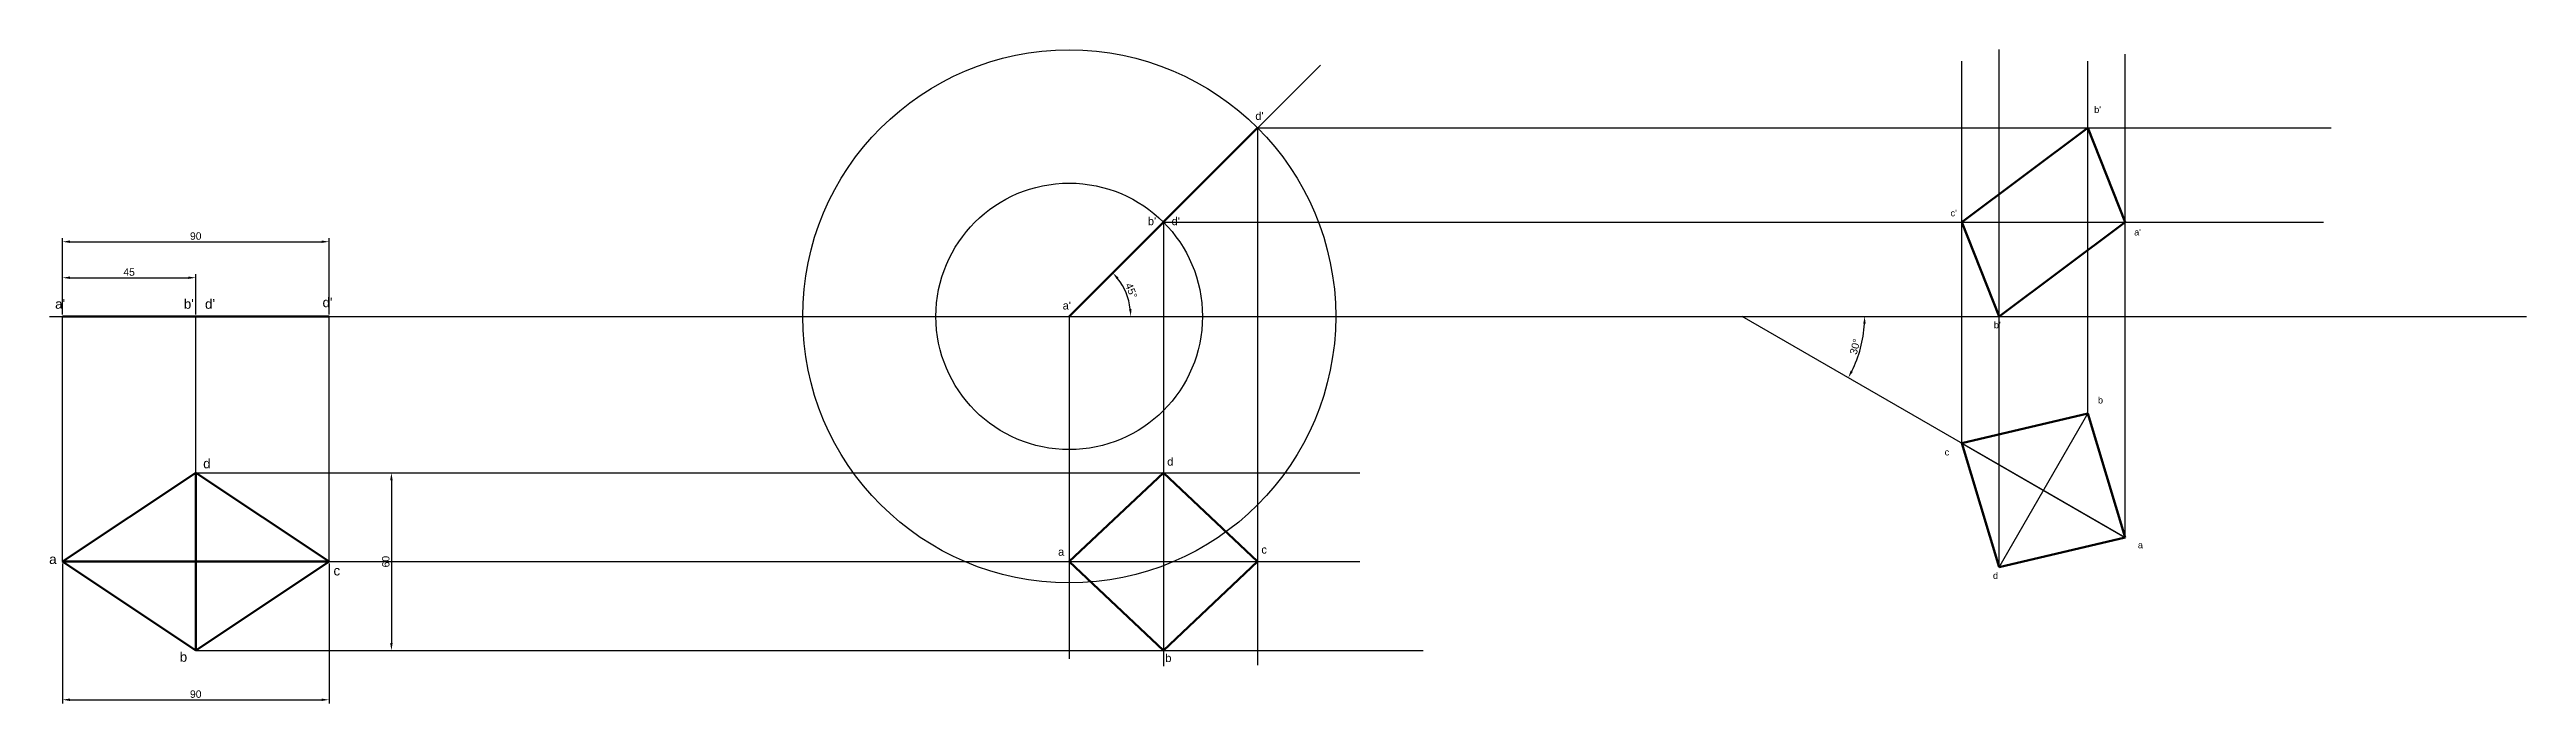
# Model space of a CAD drawing. Header units: millimetres. Extents: x 50 to 2187, y -31 to 190.
# Drawn here: x 1351 to 2187, y -31 to 190 of the extents above; entities that cross this region are included whole.
import ezdxf

# ---------------------------------------------------------------- set-up
doc = ezdxf.new("R2010")
doc.units = ezdxf.units.MM
doc.layers.get('Defpoints').update_dxf_attribs({"color": 90})
doc.layers.add('true', color=7, linetype='Continuous', lineweight=53)
doc.styles.get("Standard").update_dxf_attribs({"font": 'arial.ttf'})
doc.dimstyles.new('ISO-25', dxfattribs={"dimtxt": 2.5, "dimasz": 2.5, "dimexe": 1.25, "dimexo": 0.625, "dimtad": 1, "dimtxsty": 'Standard', "dimcen": 2.5, "dimadec": 0, "dimazin": 0, "dimtfac": 1, "dimtmove": 0, "dimatfit": 3, "dimfxl": 1, "dimarcsym": 0})

# ---------------------------------------------------------------- blocks, each defined once
blk = doc.blocks.new('*D16')
at = {"color": 0, "lineweight": -2, "transparency": 16777216}
for p, q in [((1400.64, 47.35), (1467.34, 47.35)), ((1466.09, 44.85), (1466.09, -10.15)), ((1400.64, -12.65), (1467.34, -12.65))]:
    blk.add_line(p, q, dxfattribs=at)
at = {"color": 0, "transparency": 16777216}
for points in [[(1465.67, 44.85), (1466.51, 44.85), (1466.09, 47.35)], [(1465.67, -10.15), (1466.51, -10.15), (1466.09, -12.65)]]:
    blk.add_solid(points, dxfattribs=at)
at = {"layer": 'Defpoints', "color": 0, "transparency": 16777216}
for p in [(1400.01, 47.35), (1400.01, -12.65), (1466.09, -12.65)]:
    blk.add_point(p, dxfattribs=at)
at = {"color": 0, "transparency": 16777216, "insert": (1464.19, 17.35), "char_height": 2.5, "attachment_point": 5, "rotation": 90}
blk.add_mtext('60', dxfattribs=at)
blk = doc.blocks.new('*D17')
at = {"color": 0, "lineweight": -2, "transparency": 16777216}
for p, q in [((1355.01, 16.72), (1355.01, -30.55)), ((1445.01, 16.72), (1445.01, -30.55)), ((1357.51, -29.3), (1442.51, -29.3))]:
    blk.add_line(p, q, dxfattribs=at)
at = {"color": 0, "transparency": 16777216}
for points in [[(1357.51, -28.88), (1357.51, -29.71), (1355.01, -29.3)], [(1442.51, -28.88), (1442.51, -29.71), (1445.01, -29.3)]]:
    blk.add_solid(points, dxfattribs=at)
at = {"layer": 'Defpoints', "color": 0, "transparency": 16777216}
for p in [(1355.01, 17.35), (1445.01, 17.35), (1445.01, -29.3)]:
    blk.add_point(p, dxfattribs=at)
at = {"color": 0, "transparency": 16777216, "insert": (1400.01, -27.4), "char_height": 2.5, "attachment_point": 5}
blk.add_mtext('90', dxfattribs=at)
blk = doc.blocks.new('*D18')
at = {"color": 0, "lineweight": -2, "transparency": 16777216}
for p, q in [((1355.01, 100.81), (1355.01, 126.65)), ((1445.01, 100.81), (1445.01, 126.65)), ((1357.51, 125.4), (1442.51, 125.4))]:
    blk.add_line(p, q, dxfattribs=at)
at = {"color": 0, "transparency": 16777216}
for points in [[(1357.51, 125.82), (1357.51, 124.99), (1355.01, 125.4)], [(1442.51, 125.82), (1442.51, 124.99), (1445.01, 125.4)]]:
    blk.add_solid(points, dxfattribs=at)
at = {"layer": 'Defpoints', "color": 0, "transparency": 16777216}
for p in [(1445.01, 125.4), (1355.01, 100.18), (1445.01, 100.18)]:
    blk.add_point(p, dxfattribs=at)
at = {"color": 0, "transparency": 16777216, "insert": (1400.01, 127.3), "char_height": 2.5, "attachment_point": 5}
blk.add_mtext('90', dxfattribs=at)
blk = doc.blocks.new('*D19')
at = {"color": 0, "lineweight": -2, "transparency": 16777216}
for p, q in [((1355.01, 100.81), (1355.01, 114.49)), ((1357.51, 113.24), (1397.51, 113.24)), ((1400.01, 100.81), (1400.01, 114.49))]:
    blk.add_line(p, q, dxfattribs=at)
at = {"color": 0, "transparency": 16777216}
for points in [[(1357.51, 113.66), (1357.51, 112.83), (1355.01, 113.24)], [(1397.51, 113.66), (1397.51, 112.83), (1400.01, 113.24)]]:
    blk.add_solid(points, dxfattribs=at)
at = {"layer": 'Defpoints', "color": 0, "transparency": 16777216}
for p in [(1400.01, 113.24), (1355.01, 100.18), (1400.01, 100.18)]:
    blk.add_point(p, dxfattribs=at)
at = {"color": 0, "transparency": 16777216, "insert": (1377.51, 115.14), "char_height": 2.5, "attachment_point": 5}
blk.add_mtext('45', dxfattribs=at)
blk = doc.blocks.new('*D20')
at = {"color": 0, "lineweight": -2, "transparency": 16777216}
blk.add_arc((1694.96, 100.18), 20.79, 6.89367, 38.10633, dxfattribs=at)
at = {"color": 0, "transparency": 16777216}
for points in [[(1711.01, 112.74), (1711.64, 113.29), (1709.67, 114.88)], [(1716.02, 102.7), (1715.19, 102.65), (1715.76, 100.18)]]:
    blk.add_solid(points, dxfattribs=at)
at = {"layer": 'Defpoints', "color": 0, "transparency": 16777216}
for p in [(1758.6, 163.82), (1715.05, 105.56), (1350.64, 100.18), (1694.96, 100.18), (2187.06, 100.18)]:
    blk.add_point(p, dxfattribs=at)
at = {"color": 0, "transparency": 16777216, "insert": (1715.93, 108.87), "char_height": 2.5, "attachment_point": 5, "rotation": 292.5}
blk.add_mtext('45°', dxfattribs=at)
blk = doc.blocks.new('*D25')
at = {"color": 0, "lineweight": -2, "transparency": 16777216}
blk.add_arc((1922.21, 100.18), 41.39, 333.4616, 356.5384, dxfattribs=at)
at = {"color": 0, "transparency": 16777216}
for points in [[(1963.1, 97.7), (1963.94, 97.67), (1963.59, 100.18)], [(1959.6, 81.49), (1958.87, 81.89), (1958.05, 79.49)]]:
    blk.add_solid(points, dxfattribs=at)
at = {"layer": 'Defpoints', "color": 0, "transparency": 16777216}
for p in [(1350.64, 100.18), (1922.21, 100.18), (2187.06, 100.18), (1961.1, 86.03), (2051.53, 25.52)]:
    blk.add_point(p, dxfattribs=at)
at = {"color": 0, "transparency": 16777216, "insert": (1960.35, 89.96), "char_height": 2.5, "attachment_point": 5, "rotation": 75}
blk.add_mtext('30°', dxfattribs=at)

msp = doc.modelspace()

# ---------------------------------------------------------------- linework, layer by layer
for p, q in [((1350.636, 100.183), (2187.065, 100.183)), ((2008.976, 15.447), (2038.976, 67.408)), ((1996.42, 57.337), (2051.533, 25.518)), ((1726.785, 47.35), (1726.785, -12.65)), ((2051.533, 25.518), (2051.533, 25.518)), ((1694.965, 17.35), (1758.605, 17.35))]:
    msp.add_line(p, q)
at = {"layer": 'Defpoints'}
for p, q in [((1694.965, 100.183), (1779.818, 185.036)), ((1996.42, 57.337), (1996.42, 186.37)), ((2008.976, 15.447), (2008.976, 190.312)), ((2038.976, 67.408), (2038.976, 186.37)), ((2051.533, 25.518), (2051.533, 188.735)), ((1758.605, 163.823), (1758.605, -17.565)), ((1758.605, 163.823), (2121.072, 163.823)), ((1726.785, 132.003), (1726.785, -17.984)), ((1726.785, 132.003), (2118.485, 132.003)), ((1355.011, 17.35), (1355.011, 100.183)), ((1400.011, 47.35), (1400.011, 100.183)), ((1445.011, 17.35), (1445.011, 100.183)), ((1694.965, 100.183), (1694.965, -15.468)), ((2051.533, 25.518), (1922.208, 100.183)), ((1400.011, 47.35), (1793.124, 47.35)), ((1445.011, 17.35), (1793.124, 17.35)), ((1400.011, -12.65), (1814.518, -12.65))]:
    msp.add_line(p, q, dxfattribs=at)
for radius in [90, 45]:
    msp.add_circle((1694.965, 100.183), radius, dxfattribs=at)
at = {"layer": 'true'}
for p, q in [((1694.965, 100.183), (1758.605, 163.823)), ((2038.976, 163.823), (1996.42, 132.003)), ((2051.533, 132.003), (2038.976, 163.823)), ((1996.42, 132.003), (2008.976, 100.183)), ((2008.976, 100.183), (2051.533, 132.003)), ((1355.011, 100.183), (1445.011, 100.183)), ((1996.42, 57.337), (2038.976, 67.408)), ((2038.976, 67.408), (2051.533, 25.518)), ((2008.976, 15.447), (1996.42, 57.337)), ((1400.011, 47.35), (1355.011, 17.35)), ((1400.011, 17.35), (1400.011, 47.35)), ((1445.011, 17.35), (1400.011, 47.35)), ((1694.965, 17.35), (1726.785, 47.35)), ((1726.785, 47.35), (1758.605, 17.35)), ((2051.533, 25.518), (2008.976, 15.447)), ((1445.011, 17.35), (1355.011, 17.35)), ((1355.011, 17.35), (1400.011, -12.65)), ((1400.011, 17.35), (1400.011, -12.65)), ((1400.011, -12.65), (1445.011, 17.35)), ((1726.785, -12.65), (1694.965, 17.35)), ((1758.605, 17.35), (1726.785, -12.65))]:
    msp.add_line(p, q, dxfattribs=at)

# ---------------------------------------------------------------- texts
for s, height, p in [("d'", 2.6869, (1757.812, 166.547)), ("b'", 2.2058, (2041.095, 168.907)), ("c'", 2.2058, (1992.584, 133.985)), ("b'     d'", 2.6869, (1721.522, 130.984)), ("a'", 2.2058, (2054.583, 127.525)), ("a'", 3.2433, (1352.523, 102.765)), ("b'   d'", 3.2433, (1395.971, 102.765)), ("d'", 3.2433, (1442.822, 103.288)), ("a'", 2.6869, (1692.75, 102.511)), ("b'", 2.2058, (2007.219, 96.175)), ('b', 2.206, (2042.35, 70.781)), ('d', 3.243, (1402.515, 48.876)), ('d', 2.687, (1728.064, 49.791)), ('c', 2.206, (1990.594, 53.225)), ('a', 3.243, (1350.511, 16.557)), ('a', 2.687, (1691.198, 19.346)), ('c', 2.687, (1759.852, 20.08)), ('a', 2.206, (2055.837, 21.875)), ('c', 3.243, (1446.523, 12.693)), ('d', 2.206, (2006.905, 11.53)), ('b', 3.243, (1394.596, -16.454)), ('b', 2.687, (1727.412, -16.53))]:
    msp.add_text(s, height=height).set_placement(p)

# ---------------------------------------------------------------- dimensions: what is measured, and where the dimension line sits
for base, line1, line2, picture, middle in [((1715.047, 105.564), ((1350.636, 100.183), (2187.065, 100.183)), ((1694.965, 100.183), (1758.605, 163.823)), '*D20', (1715.925, 108.865)), ((1961.098, 86.028), ((2051.533, 25.518), (1922.208, 100.183)), ((1350.636, 100.183), (2187.065, 100.183)), '*D25', (1960.347, 89.964))]:
    dim = msp.add_angular_dim_2l(base=base, line1=line1, line2=line2, dimstyle='ISO-25')
    dim.commit()
    dim.dimension.update_dxf_attribs({"geometry": picture, "text_midpoint": middle})
for p1, p2, distance, picture, middle in [((1355.011, 100.183), (1445.011, 100.183), 25.219, '*D18', (1400.011, 127.304)), ((1355.011, 100.183), (1400.011, 100.183), 13.061, '*D19', (1377.511, 115.14)), ((1400.011, 47.35), (1400.011, -12.65), 66.078, '*D16', (1464.188, 17.35)), ((1355.011, 17.35), (1445.011, 17.35), -46.647, '*D17', (1400.011, -27.396))]:
    dim = msp.add_aligned_dim(p1=p1, p2=p2, distance=distance, dimstyle='ISO-25')
    dim.commit()
    dim.dimension.update_dxf_attribs({"geometry": picture, "text_midpoint": middle})

doc.saveas('drawing.dxf')
